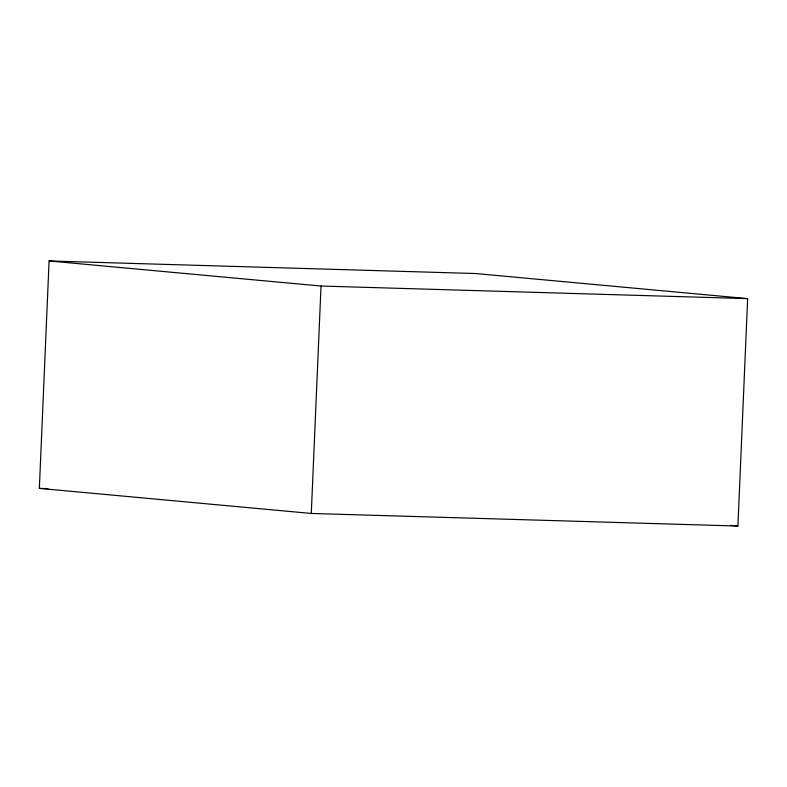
<?xml version="1.0" encoding="UTF-8"?>
<svg xmlns="http://www.w3.org/2000/svg" width="787" height="787" viewBox="0 0 787 787"><rect width="100%" height="100%" fill="white"/><g stroke="black" fill="none" stroke-linecap="round" stroke-linejoin="round"><path stroke-width="1.18" d="M39.35 488.373L49.089 260.959L475.712 273.542L747.65 298.627L737.911 526.041L311.288 513.458L39.35 488.373L47.928 488.629M311.288 513.458L321.027 286.035L49.089 260.959M321.027 286.035L747.65 298.627M730.592 525.372L737.911 526.041"/></g></svg>
